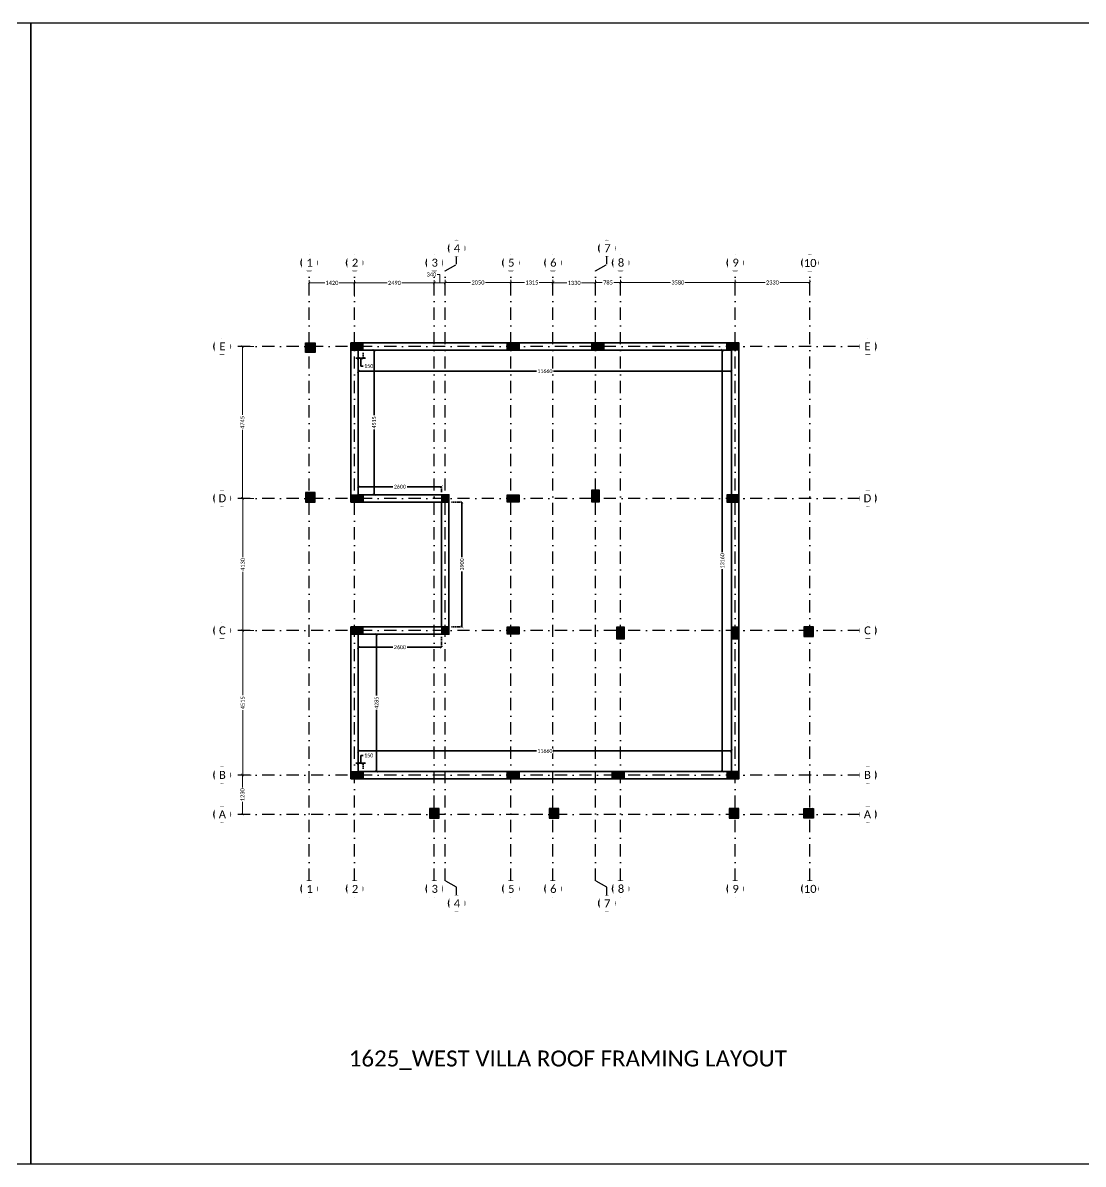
# Model space of a CAD drawing. Header units: millimetres. Extents: x -10000 to 124200, y -12045 to 23620.
# Drawn here: x 56849 to 89976, y -12045 to 23620 of the extents above; entities that cross this region are included whole.
import ezdxf

# ---------------------------------------------------------------- set-up
doc = ezdxf.new("R2010")
doc.units = ezdxf.units.MM
doc.header["$LTSCALE"] = 150
doc.linetypes.add('3BHK-W(SB)$0$HIDDEN', pattern=[0.375, 0.25, -0.125])
doc.linetypes.add('DASHDOTX2', pattern=[50.8, 25.4, -12.7, 0, -12.7])
for name, color, linetype in [('ad-Column', 3, 'Continuous'), ('ad-Column Hatch', 125, 'Continuous'), ('ad-Grid', 8, 'DASHDOTX2'), ('ad-RCC', 3, 'Continuous'), ('ad-RCC Hatch', 125, 'Continuous'), ('ad-Text', 7, 'Continuous'), ('ad-Text main', 7, 'Continuous')]:
    doc.layers.add(name, color=color, linetype=linetype)
doc.layers.add('ad-Dimension', color=5, linetype='Continuous', lineweight=0, true_color=0x0000ff)
doc.layers.add('ad-Framing', color=30, linetype='Continuous', lineweight=35, true_color=0xff7f00)
doc.styles.add('ROMANS-TITLE', font='arial.ttf', dxfattribs={"width": 0.8})
doc.styles.get("Standard").update_dxf_attribs({"font": 'calibril.ttf'})
doc.dimstyles.new('A-75-DIM-INT (Framing)', dxfattribs={"dimscale": 100, "dimtxt": 1.5, "dimasz": 1, "dimexe": 0, "dimexo": 0, "dimgap": 0.5, "dimtad": 0, "dimdec": 0, "dimdsep": 46, "dimtxsty": 'ROMANS-TITLE', "dimblk": 'ARCHTICK', "dimcen": 0.025, "dimclrd": 5, "dimclre": 5, "dimclrt": 256, "dimazin": 2, "dimtfac": 1, "dimtdec": 0, "dimtmove": 1, "dimatfit": 0, "dimldrblk": 'ARCHTICK', "dimfxl": 1, "dimtfill": 1, "dimtolj": 1, "dimtzin": 0, "dimarcsym": 0})

# ---------------------------------------------------------------- blocks, each defined once
blk = doc.blocks.new('A$Ca5209d01')
at = {"layer": 'ad-Framing'}
for points in [[(0, 0), (12120, 0), (12120, -13620), (0, -13620), (0, -8875), (2830, -8875), (2830, -4975), (0, -4975)], [(230, -230), (11890, -230), (11890, -13390), (230, -13390), (230, -9105), (3060, -9105), (3060, -4745), (230, -4745)]]:
    blk.add_lwpolyline(points, close=True, dxfattribs=at)
blk = doc.blocks.new('_ArchTick')
at = {"color": 0, "linetype": 'ByBlock', "const_width": 0.15}
blk.add_lwpolyline([(-0.5, -0.5), (0.5, 0.5)], dxfattribs=at)
blk = doc.blocks.new('*D79')
at = {"layer": 'ad-Dimension', "lineweight": -2, "transparency": 16777216}
for p, q in [((0, -253), (-80, -253)), ((75, -253), (75, -497)), ((150, -253), (230, -253)), ((75, -497), (155, -497))]:
    blk.add_line(p, q, dxfattribs=at)
at = {"layer": 'ad-Dimension', "linetype": '3BHK-W(SB)$0$HIDDEN', "lineweight": -2, "transparency": 16777216}
for p, q in [((0, -80), (0, -253)), ((150, -80), (150, -253))]:
    blk.add_line(p, q, dxfattribs=at)
at = {"layer": 'Defpoints', "color": 0, "transparency": 16777216}
for p in [(0, 0), (150, 0)]:
    blk.add_point(p, dxfattribs=at)
at = {"layer": 'ad-Dimension', "transparency": 16777216, "insert": (326, -497), "char_height": 120, "attachment_point": 5, "bg_fill": 3, "box_fill_scale": 1.1, "bg_fill_color": 256, "bg_fill_true_color": 13158600, "bg_fill_transparency": 0}
blk.add_mtext('\\A1;150', dxfattribs=at)
at = {"layer": 'ad-Dimension', "lineweight": -2, "transparency": 16777216}
blk.add_line((150, -253), (0, -253), dxfattribs=at)
blk.add_line((150, -253), (0, -253), dxfattribs=at)
at = {"layer": 'Defpoints', "color": 0, "transparency": 16777216}
blk.add_point((0, -253), dxfattribs=at)
at = {"layer": 'ad-Dimension', "lineweight": -2, "transparency": 16777216, "xscale": 80, "yscale": 80, "zscale": 80}
blk.add_blockref('_ArchTick', (0, -253), dxfattribs=at)
at = {"layer": 'ad-Dimension', "lineweight": -2, "transparency": 16777216, "xscale": 80, "yscale": 80, "zscale": 80, "rotation": 180}
blk.add_blockref('_ArchTick', (150, -253), dxfattribs=at)
blk = doc.blocks.new('*D80')
at = {"layer": 'ad-Dimension', "lineweight": -2, "transparency": 16777216}
for p, q in [((75, -12907), (75, -12663)), ((75, -12663), (155, -12663)), ((0, -12907), (-80, -12907)), ((150, -12907), (230, -12907))]:
    blk.add_line(p, q, dxfattribs=at)
at = {"layer": 'ad-Dimension', "linetype": '3BHK-W(SB)$0$HIDDEN', "lineweight": -2, "transparency": 16777216}
for p, q in [((0, -13080), (0, -12907)), ((150, -13080), (150, -12907))]:
    blk.add_line(p, q, dxfattribs=at)
at = {"layer": 'Defpoints', "color": 0, "transparency": 16777216}
for p in [(0, -13160), (150, -13160)]:
    blk.add_point(p, dxfattribs=at)
at = {"layer": 'ad-Dimension', "transparency": 16777216, "insert": (326, -12663), "char_height": 120, "attachment_point": 5, "bg_fill": 3, "box_fill_scale": 1.1, "bg_fill_color": 256, "bg_fill_true_color": 13158600, "bg_fill_transparency": 0}
blk.add_mtext('\\A1;150', dxfattribs=at)
at = {"layer": 'ad-Dimension', "lineweight": -2, "transparency": 16777216}
blk.add_line((150, -12907), (0, -12907), dxfattribs=at)
blk.add_line((150, -12907), (0, -12907), dxfattribs=at)
at = {"layer": 'Defpoints', "color": 0, "transparency": 16777216}
blk.add_point((0, -12907), dxfattribs=at)
at = {"layer": 'ad-Dimension', "lineweight": -2, "transparency": 16777216, "xscale": 80, "yscale": 80, "zscale": 80}
blk.add_blockref('_ArchTick', (0, -12907), dxfattribs=at)
at = {"layer": 'ad-Dimension', "lineweight": -2, "transparency": 16777216, "xscale": 80, "yscale": 80, "zscale": 80, "rotation": 180}
blk.add_blockref('_ArchTick', (150, -12907), dxfattribs=at)
blk = doc.blocks.new('*D81')
at = {"layer": 'ad-Dimension', "linetype": '3BHK-W(SB)$0$HIDDEN', "lineweight": -2, "transparency": 16777216}
for p, q in [((0, -80), (0, -655)), ((11660, -80), (11660, -655))]:
    blk.add_line(p, q, dxfattribs=at)
at = {"layer": 'ad-Dimension', "lineweight": -2, "transparency": 16777216}
for p, q in [((0, -655), (5563, -655)), ((11660, -655), (6097, -655))]:
    blk.add_line(p, q, dxfattribs=at)
at = {"layer": 'Defpoints', "color": 0, "transparency": 16777216}
for p in [(0, 0), (11660, 0), (0, -655)]:
    blk.add_point(p, dxfattribs=at)
at = {"layer": 'ad-Dimension', "lineweight": -2, "transparency": 16777216, "xscale": 80, "yscale": 80, "zscale": 80, "rotation": 180}
blk.add_blockref('_ArchTick', (0, -655), dxfattribs=at)
at = {"layer": 'ad-Dimension', "lineweight": -2, "transparency": 16777216, "xscale": 80, "yscale": 80, "zscale": 80}
blk.add_blockref('_ArchTick', (11660, -655), dxfattribs=at)
at = {"layer": 'ad-Dimension', "transparency": 16777216, "insert": (5830, -655), "char_height": 120, "attachment_point": 5, "bg_fill": 3, "box_fill_scale": 1.1, "bg_fill_color": 256, "bg_fill_true_color": 13158600, "bg_fill_transparency": 0}
blk.add_mtext('\\A1;11660', dxfattribs=at)
blk = doc.blocks.new('*D82')
at = {"layer": 'ad-Dimension', "linetype": '3BHK-W(SB)$0$HIDDEN', "lineweight": -2, "transparency": 16777216}
for p, q in [((11580, 0), (11373, 0)), ((11580, -13160), (11373, -13160))]:
    blk.add_line(p, q, dxfattribs=at)
at = {"layer": 'ad-Dimension', "lineweight": -2, "transparency": 16777216}
for p, q in [((11373, 0), (11373, -6313)), ((11373, -13160), (11373, -6847))]:
    blk.add_line(p, q, dxfattribs=at)
at = {"layer": 'Defpoints', "color": 0, "transparency": 16777216}
for p in [(11660, 0), (11373, -13160), (11660, -13160)]:
    blk.add_point(p, dxfattribs=at)
at = {"layer": 'ad-Dimension', "lineweight": -2, "transparency": 16777216, "xscale": 80, "yscale": 80, "zscale": 80}
for p, rotation in [((11373, 0), 90), ((11373, -13160), 270)]:
    blk.add_blockref('_ArchTick', p, dxfattribs=dict(at, rotation=rotation))
at = {"layer": 'ad-Dimension', "transparency": 16777216, "insert": (11373, -6580), "char_height": 120, "attachment_point": 5, "rotation": 90, "bg_fill": 3, "box_fill_scale": 1.1, "bg_fill_color": 256, "bg_fill_true_color": 13158600, "bg_fill_transparency": 0}
blk.add_mtext('\\A1;13160', dxfattribs=at)
blk = doc.blocks.new('*D83')
at = {"layer": 'ad-Dimension', "linetype": '3BHK-W(SB)$0$HIDDEN', "lineweight": -2, "transparency": 16777216}
for p, q in [((0, -13080), (0, -12524)), ((11660, -13080), (11660, -12524))]:
    blk.add_line(p, q, dxfattribs=at)
at = {"layer": 'ad-Dimension', "lineweight": -2, "transparency": 16777216}
for p, q in [((0, -12524), (5563, -12524)), ((11660, -12524), (6097, -12524))]:
    blk.add_line(p, q, dxfattribs=at)
at = {"layer": 'Defpoints', "color": 0, "transparency": 16777216}
for p in [(11660, -12524), (0, -13160), (11660, -13160)]:
    blk.add_point(p, dxfattribs=at)
at = {"layer": 'ad-Dimension', "lineweight": -2, "transparency": 16777216, "xscale": 80, "yscale": 80, "zscale": 80, "rotation": 180}
blk.add_blockref('_ArchTick', (0, -12524), dxfattribs=at)
at = {"layer": 'ad-Dimension', "lineweight": -2, "transparency": 16777216, "xscale": 80, "yscale": 80, "zscale": 80}
blk.add_blockref('_ArchTick', (11660, -12524), dxfattribs=at)
at = {"layer": 'ad-Dimension', "transparency": 16777216, "insert": (5830, -12524), "char_height": 120, "attachment_point": 5, "bg_fill": 3, "box_fill_scale": 1.1, "bg_fill_color": 256, "bg_fill_true_color": 13158600, "bg_fill_transparency": 0}
blk.add_mtext('\\A1;11660', dxfattribs=at)
blk = doc.blocks.new('*D84')
at = {"layer": 'ad-Dimension', "linetype": '3BHK-W(SB)$0$HIDDEN', "lineweight": -2, "transparency": 16777216}
for p, q in [((80, -8875), (571, -8875)), ((80, -13160), (571, -13160))]:
    blk.add_line(p, q, dxfattribs=at)
at = {"layer": 'ad-Dimension', "lineweight": -2, "transparency": 16777216}
for p, q in [((571, -8875), (571, -10795)), ((571, -13160), (571, -11240))]:
    blk.add_line(p, q, dxfattribs=at)
at = {"layer": 'Defpoints', "color": 0, "transparency": 16777216}
for p in [(0, -8875), (0, -13160), (571, -13160)]:
    blk.add_point(p, dxfattribs=at)
at = {"layer": 'ad-Dimension', "lineweight": -2, "transparency": 16777216, "xscale": 80, "yscale": 80, "zscale": 80}
for p, rotation in [((571, -8875), 90), ((571, -13160), 270)]:
    blk.add_blockref('_ArchTick', p, dxfattribs=dict(at, rotation=rotation))
at = {"layer": 'ad-Dimension', "transparency": 16777216, "insert": (571, -11018), "char_height": 120, "attachment_point": 5, "rotation": 90, "bg_fill": 3, "box_fill_scale": 1.1, "bg_fill_color": 256, "bg_fill_true_color": 13158600, "bg_fill_transparency": 0}
blk.add_mtext('\\A1;4285', dxfattribs=at)
blk = doc.blocks.new('*D85')
at = {"layer": 'ad-Dimension', "linetype": '3BHK-W(SB)$0$HIDDEN', "lineweight": -2, "transparency": 16777216}
for p, q in [((0, -8955), (0, -9282)), ((2600, -8955), (2600, -9282))]:
    blk.add_line(p, q, dxfattribs=at)
at = {"layer": 'ad-Dimension', "lineweight": -2, "transparency": 16777216}
for p, q in [((0, -9282), (1078, -9282)), ((2600, -9282), (1522, -9282))]:
    blk.add_line(p, q, dxfattribs=at)
at = {"layer": 'Defpoints', "color": 0, "transparency": 16777216}
for p in [(0, -8875), (2600, -8875), (2600, -9282)]:
    blk.add_point(p, dxfattribs=at)
at = {"layer": 'ad-Dimension', "lineweight": -2, "transparency": 16777216, "xscale": 80, "yscale": 80, "zscale": 80, "rotation": 180}
blk.add_blockref('_ArchTick', (0, -9282), dxfattribs=at)
at = {"layer": 'ad-Dimension', "lineweight": -2, "transparency": 16777216, "xscale": 80, "yscale": 80, "zscale": 80}
blk.add_blockref('_ArchTick', (2600, -9282), dxfattribs=at)
at = {"layer": 'ad-Dimension', "transparency": 16777216, "insert": (1300, -9282), "char_height": 120, "attachment_point": 5, "bg_fill": 3, "box_fill_scale": 1.1, "bg_fill_color": 256, "bg_fill_true_color": 13158600, "bg_fill_transparency": 0}
blk.add_mtext('\\A1;2600', dxfattribs=at)
blk = doc.blocks.new('*D86')
at = {"layer": 'ad-Dimension', "linetype": '3BHK-W(SB)$0$HIDDEN', "lineweight": -2, "transparency": 16777216}
for p, q in [((2910, -4745), (3239, -4745)), ((2910, -8645), (3239, -8645))]:
    blk.add_line(p, q, dxfattribs=at)
at = {"layer": 'ad-Dimension', "lineweight": -2, "transparency": 16777216}
for p, q in [((3239, -4745), (3239, -6472)), ((3239, -8645), (3239, -6918))]:
    blk.add_line(p, q, dxfattribs=at)
at = {"layer": 'Defpoints', "color": 0, "transparency": 16777216}
for p in [(2830, -4745), (3239, -4745), (2830, -8645)]:
    blk.add_point(p, dxfattribs=at)
at = {"layer": 'ad-Dimension', "lineweight": -2, "transparency": 16777216, "xscale": 80, "yscale": 80, "zscale": 80}
for p, rotation in [((3239, -4745), 90), ((3239, -8645), 270)]:
    blk.add_blockref('_ArchTick', p, dxfattribs=dict(at, rotation=rotation))
at = {"layer": 'ad-Dimension', "transparency": 16777216, "insert": (3239, -6695), "char_height": 120, "attachment_point": 5, "rotation": 90, "bg_fill": 3, "box_fill_scale": 1.1, "bg_fill_color": 256, "bg_fill_true_color": 13158600, "bg_fill_transparency": 0}
blk.add_mtext('\\A1;3900', dxfattribs=at)
blk = doc.blocks.new('*D87')
at = {"layer": 'ad-Dimension', "linetype": '3BHK-W(SB)$0$HIDDEN', "lineweight": -2, "transparency": 16777216}
for p, q in [((0, -4435), (0, -4265)), ((2600, -4435), (2600, -4265))]:
    blk.add_line(p, q, dxfattribs=at)
at = {"layer": 'ad-Dimension', "lineweight": -2, "transparency": 16777216}
for p, q in [((0, -4265), (1078, -4265)), ((2600, -4265), (1522, -4265))]:
    blk.add_line(p, q, dxfattribs=at)
at = {"layer": 'Defpoints', "color": 0, "transparency": 16777216}
for p in [(2600, -4265), (0, -4515), (2600, -4515)]:
    blk.add_point(p, dxfattribs=at)
at = {"layer": 'ad-Dimension', "lineweight": -2, "transparency": 16777216, "xscale": 80, "yscale": 80, "zscale": 80, "rotation": 180}
blk.add_blockref('_ArchTick', (0, -4265), dxfattribs=at)
at = {"layer": 'ad-Dimension', "lineweight": -2, "transparency": 16777216, "xscale": 80, "yscale": 80, "zscale": 80}
blk.add_blockref('_ArchTick', (2600, -4265), dxfattribs=at)
at = {"layer": 'ad-Dimension', "transparency": 16777216, "insert": (1300, -4265), "char_height": 120, "attachment_point": 5, "bg_fill": 3, "box_fill_scale": 1.1, "bg_fill_color": 256, "bg_fill_true_color": 13158600, "bg_fill_transparency": 0}
blk.add_mtext('\\A1;2600', dxfattribs=at)
blk = doc.blocks.new('*D88')
at = {"layer": 'ad-Dimension', "linetype": '3BHK-W(SB)$0$HIDDEN', "lineweight": -2, "transparency": 16777216}
for p, q in [((80, 0), (493, 0)), ((80, -4515), (493, -4515))]:
    blk.add_line(p, q, dxfattribs=at)
at = {"layer": 'ad-Dimension', "lineweight": -2, "transparency": 16777216}
for p, q in [((493, 0), (493, -2035)), ((493, -4515), (493, -2480))]:
    blk.add_line(p, q, dxfattribs=at)
at = {"layer": 'Defpoints', "color": 0, "transparency": 16777216}
for p in [(0, 0), (493, 0), (0, -4515)]:
    blk.add_point(p, dxfattribs=at)
at = {"layer": 'ad-Dimension', "lineweight": -2, "transparency": 16777216, "xscale": 80, "yscale": 80, "zscale": 80}
for p, rotation in [((493, 0), 90), ((493, -4515), 270)]:
    blk.add_blockref('_ArchTick', p, dxfattribs=dict(at, rotation=rotation))
at = {"layer": 'ad-Dimension', "transparency": 16777216, "insert": (493, -2257), "char_height": 120, "attachment_point": 5, "rotation": 90, "bg_fill": 3, "box_fill_scale": 1.1, "bg_fill_color": 256, "bg_fill_true_color": 13158600, "bg_fill_transparency": 0}
blk.add_mtext('\\A1;4515', dxfattribs=at)
blk = doc.blocks.new('zw$6AA0')
at = {"layer": 'ad-Column Hatch', "transparency": 33554687}
h = blk.add_hatch(color=256, dxfattribs=at)
h.dxf.hatch_style = 1
h.paths.add_polyline_path([(0, -230), (380, -230), (380, 0), (0, 0)])
at = {"layer": 'ad-Column'}
blk.add_lwpolyline([(0, -230), (380, -230), (380, 0), (0, 0)], close=True, dxfattribs=at)
blk = doc.blocks.new('zw$C199')
at = {"layer": 'ad-Column Hatch', "transparency": 33554687}
h = blk.add_hatch(color=256, dxfattribs=at)
h.dxf.hatch_style = 1
h.paths.add_polyline_path([(0, 0), (230, 0), (230, 230), (0, 230)])
at = {"layer": 'ad-Column'}
blk.add_lwpolyline([(0, 0), (230, 0), (230, 230), (0, 230)], close=True, dxfattribs=at)
blk = doc.blocks.new('A$C42b14ea2')
at = {"layer": 'ad-RCC Hatch', "transparency": 33554687}
h = blk.add_hatch(dxfattribs=at)
h.set_pattern_fill('ANSI31', color=256, scale=10)
h.set_pattern_definition([(45, (13250, 8645), (-22.45064, 22.45064), [])])
h.paths.add_polyline_path([(0, 0), (300, 0), (300, 300), (0, 300)])
at = {"layer": 'ad-RCC'}
blk.add_lwpolyline([(0, 0), (300, 0), (300, 300), (0, 300)], close=True, dxfattribs=at)
blk = doc.blocks.new('1625W_Columns')
at = {"layer": 'ad-Column'}
for name, p, rotation in [('zw$6AA0', (0, 13620), 359.9999999999993), ('zw$C199', (2830, 8645), 359.9999999999999), ('zw$6AA0', (12120, 8645), 179.9999999999998), ('zw$6AA0', (0, 4745), 359.9999999999993), ('zw$C199', (2830, 4515), 359.9999999999999), ('zw$6AA0', (12120, 0), 179.9999999999998)]:
    blk.add_blockref(name, p, dxfattribs=dict(at, rotation=rotation))
at = {"layer": 'ad-Column', "xscale": -1}
for p, rotation in [((5260, 13620), 359.9999999999999), ((7905, 13620), 359.9999999999999), ((12120, 13620), 359.9999999999999), ((7755, 8645), 270), ((0, 8645), 179.9999999999999), ((5260, 8875), 359.9999999999999), ((4880, 4515), 180), ((8540, 4365), 270), ((12120, 4365), 270), ((0, 0), 179.9999999999999), ((4880, 0), 180), ((8160, 0), 180)]:
    blk.add_blockref('zw$6AA0', p, dxfattribs=dict(at, rotation=rotation))
at = {"layer": 'ad-RCC', "xscale": -1, "rotation": 180}
blk.add_blockref('A$C42b14ea2', (-1420, 13620), dxfattribs=at)
at = {"layer": 'ad-RCC'}
for p in [(-1420, 8645), (2455, -1230), (6195, -1230), (11820, -1230)]:
    blk.add_blockref('A$C42b14ea2', p, dxfattribs=at)
at = {"layer": 'ad-RCC', "rotation": 180}
blk.add_blockref('A$C42b14ea2', (14450, 4745), dxfattribs=at)
at = {"layer": 'ad-RCC', "xscale": -1}
blk.add_blockref('A$C42b14ea2', (14450, -1230), dxfattribs=at)
blk = doc.blocks.new('*D233')
at = {"layer": 'ad-Dimension', "lineweight": -2}
for p, q in [((115, 15070), (115, 15574)), ((115, 15494), (1128, 15494)), ((2605, 15494), (1592, 15494)), ((2605, 15194), (2605, 15574))]:
    blk.add_line(p, q, dxfattribs=at)
at = {"layer": 'Defpoints', "color": 0}
for p in [(2605, 15494), (115, 14990), (2605, 15114)]:
    blk.add_point(p, dxfattribs=at)
at = {"layer": 'ad-Dimension', "lineweight": -2, "xscale": 80, "yscale": 80, "zscale": 80, "rotation": 180}
blk.add_blockref('_ArchTick', (115, 15494), dxfattribs=at)
at = {"layer": 'ad-Dimension', "lineweight": -2, "xscale": 80, "yscale": 80, "zscale": 80}
blk.add_blockref('_ArchTick', (2605, 15494), dxfattribs=at)
at = {"layer": 'ad-Dimension', "insert": (1360, 15494), "char_height": 128, "attachment_point": 5, "bg_fill": 3, "box_fill_scale": 1.1, "bg_fill_color": 257, "bg_fill_transparency": 0}
blk.add_mtext('\\A1;2490', dxfattribs=at)
blk = doc.blocks.new('*D234')
at = {"layer": 'ad-Dimension', "lineweight": -2}
for p, q in [((2695, 15755), (2775, 15755)), ((2775, 15755), (2775, 15494)), ((2605, 15171), (2605, 15574)), ((2605, 15494), (2945, 15494)), ((2945, 15194), (2945, 15574))]:
    blk.add_line(p, q, dxfattribs=at)
at = {"layer": 'Defpoints', "color": 0}
for p in [(2945, 15494), (2605, 15091), (2945, 15114)]:
    blk.add_point(p, dxfattribs=at)
at = {"layer": 'ad-Dimension', "lineweight": -2, "xscale": 80, "yscale": 80, "zscale": 80, "rotation": 180}
blk.add_blockref('_ArchTick', (2605, 15494), dxfattribs=at)
at = {"layer": 'ad-Dimension', "lineweight": -2, "xscale": 80, "yscale": 80, "zscale": 80}
blk.add_blockref('_ArchTick', (2945, 15494), dxfattribs=at)
at = {"layer": 'ad-Dimension', "insert": (2514, 15755), "char_height": 128, "attachment_point": 5, "bg_fill": 3, "box_fill_scale": 1.1, "bg_fill_color": 257, "bg_fill_transparency": 0}
blk.add_mtext('\\A1;340', dxfattribs=at)
blk = doc.blocks.new('*D235')
at = {"layer": 'ad-Dimension', "lineweight": -2}
for p, q in [((2945, 15206), (2945, 15586)), ((2945, 15506), (3738, 15506)), ((4995, 15506), (4202, 15506)), ((4995, 15206), (4995, 15586))]:
    blk.add_line(p, q, dxfattribs=at)
at = {"layer": 'Defpoints', "color": 0}
for p in [(4995, 15506), (2945, 15126), (4995, 15126)]:
    blk.add_point(p, dxfattribs=at)
at = {"layer": 'ad-Dimension', "lineweight": -2, "xscale": 80, "yscale": 80, "zscale": 80, "rotation": 180}
blk.add_blockref('_ArchTick', (2945, 15506), dxfattribs=at)
at = {"layer": 'ad-Dimension', "lineweight": -2, "xscale": 80, "yscale": 80, "zscale": 80}
blk.add_blockref('_ArchTick', (4995, 15506), dxfattribs=at)
at = {"layer": 'ad-Dimension', "insert": (3970, 15506), "char_height": 128, "attachment_point": 5, "bg_fill": 3, "box_fill_scale": 1.1, "bg_fill_color": 257, "bg_fill_transparency": 0}
blk.add_mtext('\\A1;2050', dxfattribs=at)
blk = doc.blocks.new('*D236')
at = {"layer": 'ad-Dimension', "lineweight": -2}
for p, q in [((4995, 15105), (4995, 15586)), ((4995, 15506), (5427, 15506)), ((6310, 15506), (5878, 15506)), ((6310, 15206), (6310, 15586))]:
    blk.add_line(p, q, dxfattribs=at)
at = {"layer": 'Defpoints', "color": 0}
for p in [(6310, 15506), (4995, 15025), (6310, 15126)]:
    blk.add_point(p, dxfattribs=at)
at = {"layer": 'ad-Dimension', "lineweight": -2, "xscale": 80, "yscale": 80, "zscale": 80, "rotation": 180}
blk.add_blockref('_ArchTick', (4995, 15506), dxfattribs=at)
at = {"layer": 'ad-Dimension', "lineweight": -2, "xscale": 80, "yscale": 80, "zscale": 80}
blk.add_blockref('_ArchTick', (6310, 15506), dxfattribs=at)
at = {"layer": 'ad-Dimension', "insert": (5653, 15506), "char_height": 128, "attachment_point": 5, "bg_fill": 3, "box_fill_scale": 1.1, "bg_fill_color": 257, "bg_fill_transparency": 0}
blk.add_mtext('\\A1;1315', dxfattribs=at)
blk = doc.blocks.new('*D237')
at = {"layer": 'ad-Dimension', "lineweight": -2}
for p, q in [((7640, 15206), (7640, 15586)), ((7640, 15506), (7851, 15506)), ((8425, 15506), (8214, 15506)), ((8425, 15206), (8425, 15586))]:
    blk.add_line(p, q, dxfattribs=at)
at = {"layer": 'Defpoints', "color": 0}
for p in [(8425, 15506), (7640, 15126), (8425, 15126)]:
    blk.add_point(p, dxfattribs=at)
at = {"layer": 'ad-Dimension', "lineweight": -2, "xscale": 80, "yscale": 80, "zscale": 80, "rotation": 180}
blk.add_blockref('_ArchTick', (7640, 15506), dxfattribs=at)
at = {"layer": 'ad-Dimension', "lineweight": -2, "xscale": 80, "yscale": 80, "zscale": 80}
blk.add_blockref('_ArchTick', (8425, 15506), dxfattribs=at)
at = {"layer": 'ad-Dimension', "insert": (8032, 15506), "char_height": 128, "attachment_point": 5, "bg_fill": 3, "box_fill_scale": 1.1, "bg_fill_color": 257, "bg_fill_transparency": 0}
blk.add_mtext('\\A1;785', dxfattribs=at)
blk = doc.blocks.new('*D238')
at = {"layer": 'ad-Dimension', "lineweight": -2}
for p, q in [((8425, 15206), (8425, 15586)), ((8425, 15506), (9984, 15506)), ((12005, 15506), (10446, 15506)), ((12005, 15206), (12005, 15586))]:
    blk.add_line(p, q, dxfattribs=at)
at = {"layer": 'Defpoints', "color": 0}
for p in [(12005, 15506), (8425, 15126), (12005, 15126)]:
    blk.add_point(p, dxfattribs=at)
at = {"layer": 'ad-Dimension', "lineweight": -2, "xscale": 80, "yscale": 80, "zscale": 80, "rotation": 180}
blk.add_blockref('_ArchTick', (8425, 15506), dxfattribs=at)
at = {"layer": 'ad-Dimension', "lineweight": -2, "xscale": 80, "yscale": 80, "zscale": 80}
blk.add_blockref('_ArchTick', (12005, 15506), dxfattribs=at)
at = {"layer": 'ad-Dimension', "insert": (10215, 15506), "char_height": 128, "attachment_point": 5, "bg_fill": 3, "box_fill_scale": 1.1, "bg_fill_color": 257, "bg_fill_transparency": 0}
blk.add_mtext('\\A1;3580', dxfattribs=at)
blk = doc.blocks.new('*D226')
at = {"layer": 'ad-Dimension', "lineweight": -2}
for p, q in [((12005, 15206), (12005, 15586)), ((12005, 15506), (12938, 15506)), ((14335, 15506), (13402, 15506)), ((14335, 15206), (14335, 15586))]:
    blk.add_line(p, q, dxfattribs=at)
at = {"layer": 'Defpoints', "color": 0}
for p in [(14335, 15506), (12005, 15126), (14335, 15126)]:
    blk.add_point(p, dxfattribs=at)
at = {"layer": 'ad-Dimension', "lineweight": -2, "xscale": 80, "yscale": 80, "zscale": 80, "rotation": 180}
blk.add_blockref('_ArchTick', (12005, 15506), dxfattribs=at)
at = {"layer": 'ad-Dimension', "lineweight": -2, "xscale": 80, "yscale": 80, "zscale": 80}
blk.add_blockref('_ArchTick', (14335, 15506), dxfattribs=at)
at = {"layer": 'ad-Dimension', "insert": (13170, 15506), "char_height": 128, "attachment_point": 5, "bg_fill": 3, "box_fill_scale": 1.1, "bg_fill_color": 257, "bg_fill_transparency": 0}
blk.add_mtext('\\A1;2330', dxfattribs=at)
blk = doc.blocks.new('*D227')
at = {"layer": 'ad-Dimension', "lineweight": -2}
for p, q in [((-3032, 13505), (-3471, 13505)), ((-3391, 13505), (-3391, 11367)), ((-3391, 8760), (-3391, 10898)), ((-3032, 8760), (-3471, 8760))]:
    blk.add_line(p, q, dxfattribs=at)
at = {"layer": 'Defpoints', "color": 0}
for p in [(-2952, 13505), (-3391, 8760), (-2952, 8760)]:
    blk.add_point(p, dxfattribs=at)
at = {"layer": 'ad-Dimension', "lineweight": -2, "xscale": 80, "yscale": 80, "zscale": 80}
for p, rotation in [((-3391, 13505), 90), ((-3391, 8760), 270)]:
    blk.add_blockref('_ArchTick', p, dxfattribs=dict(at, rotation=rotation))
at = {"layer": 'ad-Dimension', "insert": (-3391, 11132), "char_height": 128, "attachment_point": 5, "rotation": 90, "bg_fill": 3, "box_fill_scale": 1.1, "bg_fill_color": 257, "bg_fill_transparency": 0}
blk.add_mtext('\\A1;4745', dxfattribs=at)
blk = doc.blocks.new('*D228')
at = {"layer": 'ad-Dimension', "lineweight": -2}
for p, q in [((-3032, 8760), (-3460, 8760)), ((-3380, 8760), (-3380, 6928)), ((-3380, 4630), (-3380, 6462)), ((-3132, 4630), (-3460, 4630))]:
    blk.add_line(p, q, dxfattribs=at)
at = {"layer": 'Defpoints', "color": 0}
for p in [(-2952, 8760), (-3380, 4630), (-3052, 4630)]:
    blk.add_point(p, dxfattribs=at)
at = {"layer": 'ad-Dimension', "lineweight": -2, "xscale": 80, "yscale": 80, "zscale": 80}
for p, rotation in [((-3380, 8760), 90), ((-3380, 4630), 270)]:
    blk.add_blockref('_ArchTick', p, dxfattribs=dict(at, rotation=rotation))
at = {"layer": 'ad-Dimension', "insert": (-3380, 6695), "char_height": 128, "attachment_point": 5, "rotation": 90, "bg_fill": 3, "box_fill_scale": 1.1, "bg_fill_color": 257, "bg_fill_transparency": 0}
blk.add_mtext('\\A1;4130', dxfattribs=at)
blk = doc.blocks.new('*D229')
at = {"layer": 'ad-Dimension', "lineweight": -2}
for p, q in [((-3032, 4630), (-3460, 4630)), ((-3380, 4630), (-3380, 2607)), ((-3380, 115), (-3380, 2138)), ((-3132, 115), (-3460, 115))]:
    blk.add_line(p, q, dxfattribs=at)
at = {"layer": 'Defpoints', "color": 0}
for p in [(-2952, 4630), (-3380, 115), (-3052, 115)]:
    blk.add_point(p, dxfattribs=at)
at = {"layer": 'ad-Dimension', "lineweight": -2, "xscale": 80, "yscale": 80, "zscale": 80}
for p, rotation in [((-3380, 4630), 90), ((-3380, 115), 270)]:
    blk.add_blockref('_ArchTick', p, dxfattribs=dict(at, rotation=rotation))
at = {"layer": 'ad-Dimension', "insert": (-3380, 2372), "char_height": 128, "attachment_point": 5, "rotation": 90, "bg_fill": 3, "box_fill_scale": 1.1, "bg_fill_color": 257, "bg_fill_transparency": 0}
blk.add_mtext('\\A1;4515', dxfattribs=at)
blk = doc.blocks.new('*D230')
at = {"layer": 'ad-Dimension', "lineweight": -2}
for p, q in [((-3121, 115), (-3471, 115)), ((-3391, 115), (-3391, -275)), ((-3391, -1115), (-3391, -725)), ((-3210, -1115), (-3471, -1115))]:
    blk.add_line(p, q, dxfattribs=at)
at = {"layer": 'Defpoints', "color": 0}
for p in [(-3041, 115), (-3391, -1115), (-3130, -1115)]:
    blk.add_point(p, dxfattribs=at)
at = {"layer": 'ad-Dimension', "lineweight": -2, "xscale": 80, "yscale": 80, "zscale": 80}
for p, rotation in [((-3391, 115), 90), ((-3391, -1115), 270)]:
    blk.add_blockref('_ArchTick', p, dxfattribs=dict(at, rotation=rotation))
at = {"layer": 'ad-Dimension', "insert": (-3391, -500), "char_height": 128, "attachment_point": 5, "rotation": 90, "bg_fill": 3, "box_fill_scale": 1.1, "bg_fill_color": 257, "bg_fill_transparency": 0}
blk.add_mtext('\\A1;1230', dxfattribs=at)
blk = doc.blocks.new('*D231')
at = {"layer": 'ad-Dimension', "lineweight": -2}
for p, q in [((-1305, 15096), (-1305, 15574)), ((-1305, 15494), (-820, 15494)), ((115, 15494), (-370, 15494)), ((115, 15070), (115, 15574))]:
    blk.add_line(p, q, dxfattribs=at)
at = {"layer": 'Defpoints', "color": 0}
for p in [(-1305, 15494), (-1305, 15016), (115, 14990)]:
    blk.add_point(p, dxfattribs=at)
at = {"layer": 'ad-Dimension', "lineweight": -2, "xscale": 80, "yscale": 80, "zscale": 80, "rotation": 180}
blk.add_blockref('_ArchTick', (-1305, 15494), dxfattribs=at)
at = {"layer": 'ad-Dimension', "lineweight": -2, "xscale": 80, "yscale": 80, "zscale": 80}
blk.add_blockref('_ArchTick', (115, 15494), dxfattribs=at)
at = {"layer": 'ad-Dimension', "insert": (-595, 15494), "char_height": 128, "attachment_point": 5, "bg_fill": 3, "box_fill_scale": 1.1, "bg_fill_color": 257, "bg_fill_transparency": 0}
blk.add_mtext('\\A1;1420', dxfattribs=at)
blk = doc.blocks.new('*D232')
at = {"layer": 'ad-Dimension', "lineweight": -2}
for p, q in [((6310, 15194), (6310, 15574)), ((6310, 15494), (6750, 15494)), ((7640, 15494), (7200, 15494)), ((7640, 15171), (7640, 15574))]:
    blk.add_line(p, q, dxfattribs=at)
at = {"layer": 'Defpoints', "color": 0}
for p in [(7640, 15494), (6310, 15114), (7640, 15091)]:
    blk.add_point(p, dxfattribs=at)
at = {"layer": 'ad-Dimension', "lineweight": -2, "xscale": 80, "yscale": 80, "zscale": 80, "rotation": 180}
blk.add_blockref('_ArchTick', (6310, 15494), dxfattribs=at)
at = {"layer": 'ad-Dimension', "lineweight": -2, "xscale": 80, "yscale": 80, "zscale": 80}
blk.add_blockref('_ArchTick', (7640, 15494), dxfattribs=at)
at = {"layer": 'ad-Dimension', "insert": (6975, 15494), "char_height": 128, "attachment_point": 5, "bg_fill": 3, "box_fill_scale": 1.1, "bg_fill_color": 257, "bg_fill_transparency": 0}
blk.add_mtext('\\A1;1330', dxfattribs=at)
blk = doc.blocks.new('A$C6fc84288')
at = {"layer": 'ad-Dimension'}
for base, p1, p2, picture, middle in [((0, -252.8), (150, 0), (0, 0), '*D79', (195, -496.6)), ((0, -12907.2), (150, -13160), (0, -13160), '*D80', (195, -12663.4))]:
    dim = blk.add_linear_dim(base=base, p1=p1, p2=p2, angle=180, dimstyle='A-75-DIM-INT (Framing)', override={"dimscale": 80, "dimexo": 1, "dimtxsty": 'Standard', "dimblk": 'ArchTick', "dimclrd": 256, "dimclre": 256, "dimfxl": 10, "dimtfill": 1, "dimtfillclr": 0}, dxfattribs=at)
    dim.commit()
    dim.dimension.update_dxf_attribs({"geometry": picture, "text_midpoint": middle, "dimtype": 128})
dim = blk.add_linear_dim(base=(2600, -4265.5), p1=(0, -4515), p2=(2600, -4515), dimstyle='A-75-DIM-INT (Framing)', override={"dimscale": 80, "dimexo": 1, "dimtxsty": 'Standard', "dimblk": 'ArchTick', "dimclrd": 256, "dimclre": 256, "dimfxl": 10, "dimtfill": 1, "dimtfillclr": 0}, dxfattribs=at)
dim.commit()
dim.dimension.update_dxf_attribs({"geometry": '*D87', "text_midpoint": (1300, -4265.5)})
dim = blk.add_linear_dim(base=(3239.1, -4745), p1=(2830, -8645), p2=(2830, -4745), angle=90, dimstyle='A-75-DIM-INT (Framing)', override={"dimscale": 80, "dimexo": 1, "dimtxsty": 'Standard', "dimblk": 'ArchTick', "dimclrd": 256, "dimclre": 256, "dimfxl": 10, "dimtfill": 1, "dimtfillclr": 0}, dxfattribs=at)
dim.commit()
dim.dimension.update_dxf_attribs({"geometry": '*D86', "text_midpoint": (3239.1, -6695)})
dim = blk.add_linear_dim(base=(0, -655.4), p1=(11660, 0), p2=(0, 0), dimstyle='A-75-DIM-INT (Framing)', override={"dimscale": 80, "dimexo": 1, "dimtxsty": 'Standard', "dimblk": 'ArchTick', "dimclrd": 256, "dimclre": 256, "dimfxl": 10, "dimtfill": 1, "dimtfillclr": 0}, dxfattribs=at)
dim.commit()
dim.dimension.update_dxf_attribs({"geometry": '*D81', "text_midpoint": (5830, -655.4)})
for base, p1, p2, picture, middle in [((493.4, 0), (0, -4515), (0, 0), '*D88', (493.4, -2257.5)), ((11372.8, -13160), (11660, 0), (11660, -13160), '*D82', (11372.8, -6580))]:
    dim = blk.add_linear_dim(base=base, p1=p1, p2=p2, angle=90, dimstyle='A-75-DIM-INT (Framing)', override={"dimscale": 80, "dimexo": 1, "dimtxsty": 'Standard', "dimblk": 'ArchTick', "dimclrd": 256, "dimclre": 256, "dimfxl": 10, "dimtfill": 1, "dimtfillclr": 0}, dxfattribs=at)
    dim.commit()
    dim.dimension.update_dxf_attribs({"geometry": picture, "text_midpoint": middle})
dim = blk.add_linear_dim(base=(11660, -12523.7), p1=(0, -13160), p2=(11660, -13160), dimstyle='A-75-DIM-INT (Framing)', override={"dimscale": 80, "dimexo": 1, "dimtxsty": 'Standard', "dimblk": 'ArchTick', "dimclrd": 256, "dimclre": 256, "dimfxl": 10, "dimtfill": 1, "dimtfillclr": 0}, dxfattribs=at)
dim.commit()
dim.dimension.update_dxf_attribs({"geometry": '*D83', "text_midpoint": (5830, -12523.7)})
dim = blk.add_linear_dim(base=(571.1, -13160), p1=(0, -8875), p2=(0, -13160), angle=90, dimstyle='A-75-DIM-INT (Framing)', override={"dimscale": 80, "dimexo": 1, "dimtxsty": 'Standard', "dimblk": 'ArchTick', "dimclrd": 256, "dimclre": 256, "dimfxl": 10, "dimtfill": 1, "dimtfillclr": 0}, dxfattribs=at)
dim.commit()
dim.dimension.update_dxf_attribs({"geometry": '*D84', "text_midpoint": (571.1, -11017.5)})
dim = blk.add_linear_dim(base=(2600, -9282.2), p1=(0, -8875), p2=(2600, -8875), dimstyle='A-75-DIM-INT (Framing)', override={"dimscale": 80, "dimexo": 1, "dimtxsty": 'Standard', "dimblk": 'ArchTick', "dimclrd": 256, "dimclre": 256, "dimfxl": 10, "dimtfill": 1, "dimtfillclr": 0}, dxfattribs=at)
dim.commit()
dim.dimension.update_dxf_attribs({"geometry": '*D85', "text_midpoint": (1300, -9282.2)})
blk = doc.blocks.new('1625W_Grid')
at = {"layer": 'ad-Grid', "ltscale": 0.1}
for points in [[(3298.6, -3643.6), (3298.6, -3393.6), (2945, -3190), (2945, 15870), (3298.6, 16073.6), (3298.6, 16323.6)], [(-1305, -3190), (-1305, 15870)], [(115, -3190), (115, 15870)], [(2605, -3190), (2605, 15870)], [(8425, -3190), (8425, 15870)], [(12005, -3190), (12005, 15870)], [(14335, -3190), (14335, 15870)]]:
    blk.add_lwpolyline(points, dxfattribs=at)
at = {"layer": 'ad-Grid', "color": 7, "linetype": 'ByBlock'}
for centre in [(3298.6, 16573.6), (7993.6, 16573.6), (-1305, 16120), (115, 16120), (2605, 16120), (4995, 16120), (6310, 16120), (8425, 16120), (12005, 16120), (14335, 16120), (-4030, 13505), (16150, 13505), (-4030, 8760), (16150, 8760), (-4030, 4630), (16150, 4630), (-4030, 115), (16150, 115), (-4030, -1115), (16150, -1115), (-1305, -3440), (115, -3440), (2605, -3440), (4995, -3440), (6310, -3440), (8425, -3440), (12005, -3440), (14335, -3440), (3298.6, -3893.6), (7993.6, -3893.6)]:
    blk.add_circle(centre, 250, dxfattribs=at)
at = {"layer": 'ad-Text main', "char_height": 250, "width": 227.385, "attachment_point": 5, "bg_fill": 2}
for s, insert in [('{\\fCalibri|b0|i0|c0|p34;4}', (3312, 16577.6)), ('{\\fCalibri|b0|i0|c0|p34;7}', (8013.8, 16577.5)), ('{\\fCalibri|b0|i0|c0|p34;1}', (-1291.5, 16124)), ('{\\fCalibri|b0|i0|c0|p34;2}', (128.5, 16124)), ('{\\fCalibri|b0|i0|c0|p34;3}', (2618.5, 16124)), ('{\\fCalibri|b0|i0|c0|p34;9}', (12018.5, 16124)), ('{\\fCalibri|b0|i0|c0|p34;10}', (14348.5, 16116)), ('{\\fCalibri|b0|i0|c0|p34;E}', (-4016.5, 13509)), ('{\\fCalibri|b0|i0|c0|p34;D}', (-4016.5, 8764)), ('{\\fCalibri|b0|i0|c0|p34;C}', (-4016.5, 4634)), ('{\\fCalibri|b0|i0|c0|p34;B}', (-4016.5, 119)), ('{\\fCalibri|b0|i0|c0|p34;A}', (-4016.5, -1111)), ('{\\fCalibri|b0|i0|c0|p34;1}', (-1291.5, -3444)), ('{\\fCalibri|b0|i0|c0|p34;2}', (128.5, -3444)), ('{\\fCalibri|b0|i0|c0|p34;3}', (2618.5, -3444)), ('{\\fCalibri|b0|i0|c0|p34;9}', (12018.5, -3444)), ('{\\fCalibri|b0|i0|c0|p34;10}', (14348.5, -3444)), ('{\\fCalibri|b0|i0|c0|p34;4}', (3312, -3897.6)), ('{\\fCalibri|b0|i0|c0|p34;7}', (8007, -3897.6))]:
    blk.add_mtext(s, dxfattribs=dict(at, insert=insert))
at = {"layer": 'ad-Dimension'}
for base, p1, p2, picture, middle in [((2605, 15494.3), (115, 14989.9), (2605, 15114.2), '*D233', (1360, 15494.3)), ((8425, 15506.2), (7640, 15126.1), (8425, 15126.1), '*D237', (8032.5, 15506.2))]:
    dim = blk.add_linear_dim(base=base, p1=p1, p2=p2, dimstyle='A-75-DIM-INT (Framing)', override={"dimscale": 80, "dimblk": 'ArchTick', "dimclrd": 256, "dimclre": 256, "dimfxl": 10, "dimtfill": 1, "dimtfillclr": 0}, dxfattribs=at)
    dim.commit()
    dim.dimension.update_dxf_attribs({"geometry": picture, "text_midpoint": middle})
at = {"layer": 'ad-Grid', "ltscale": 0.1}
for points in [[(7993.6, -3643.6), (7993.6, -3393.6), (7640, -3190), (7640, 15870), (7993.6, 16073.6), (7993.6, 16323.6)], [(15900, 13505), (-3780, 13505)], [(15900, 8760), (-3780, 8760)], [(15900, 4630), (-3780, 4630)], [(15900, 115), (-3780, 115)], [(15900, -1115), (-3780, -1115)]]:
    blk.add_lwpolyline(points, dxfattribs=at)
at = {"layer": 'ad-Text main', "char_height": 250, "width": 227.385, "attachment_point": 5, "bg_fill": 2}
for insert in [(8438.5, 16124), (8438.5, -3444)]:
    blk.add_mtext('{\\fCalibri|b0|i0|c0|p34;8}', dxfattribs=dict(at, insert=insert))
at = {"layer": 'ad-Dimension'}
dim = blk.add_linear_dim(base=(2945, 15494.3), p1=(2605, 15091.2), p2=(2945, 15114.2), dimstyle='A-75-DIM-INT (Framing)', override={"dimscale": 80, "dimblk": 'ArchTick', "dimclrd": 256, "dimclre": 256, "dimfxl": 10, "dimtfill": 1, "dimtfillclr": 0}, dxfattribs=at)
dim.commit()
dim.dimension.update_dxf_attribs({"geometry": '*D234', "text_midpoint": (2655.2, 15754.6), "dimtype": 128})
for base, p1, p2, override, picture, middle in [((-1305, 15493.5), (115, 14989.9), (-1305, 15015.8), {"dimscale": 80, "dimclrd": 256, "dimclre": 256, "dimfxl": 10}, '*D231', (-595, 15493.5)), ((12005, 15506.2), (8425, 15126.1), (12005, 15126.1), {"dimscale": 80, "dimblk": 'ArchTick', "dimclrd": 256, "dimclre": 256, "dimfxl": 10, "dimtfill": 1, "dimtfillclr": 0}, '*D238', (10215, 15506.2))]:
    dim = blk.add_linear_dim(base=base, p1=p1, p2=p2, dimstyle='A-75-DIM-INT (Framing)', override=override, dxfattribs=at)
    dim.commit()
    dim.dimension.update_dxf_attribs({"geometry": picture, "text_midpoint": middle})
at = {"layer": 'ad-Text main', "char_height": 250, "width": 227.385, "attachment_point": 5, "bg_fill": 2}
for s, insert in [('{\\fCalibri|b0|i0|c0|p34;E}', (16136.5, 13509)), ('{\\fCalibri|b0|i0|c0|p34;D}', (16136.5, 8764)), ('{\\fCalibri|b0|i0|c0|p34;C}', (16136.5, 4634)), ('{\\fCalibri|b0|i0|c0|p34;B}', (16136.5, 119)), ('{\\fCalibri|b0|i0|c0|p34;A}', (16136.5, -1111))]:
    blk.add_mtext(s, dxfattribs=dict(at, insert=insert))
at = {"layer": 'ad-Dimension'}
for base, p1, p2, picture, middle in [((4995, 15506.2), (2945, 15126.1), (4995, 15126.1), '*D235', (3970, 15506.2)), ((14335, 15506.2), (12005, 15126.1), (14335, 15126.1), '*D226', (13170, 15506.2))]:
    dim = blk.add_linear_dim(base=base, p1=p1, p2=p2, dimstyle='A-75-DIM-INT (Framing)', override={"dimscale": 80, "dimblk": 'ArchTick', "dimclrd": 256, "dimclre": 256, "dimfxl": 10, "dimtfill": 1, "dimtfillclr": 0}, dxfattribs=at)
    dim.commit()
    dim.dimension.update_dxf_attribs({"geometry": picture, "text_midpoint": middle})
dim = blk.add_linear_dim(base=(-3391.3, 8760), p1=(-2952, 13505), p2=(-2952, 8760), angle=90, dimstyle='A-75-DIM-INT (Framing)', override={"dimscale": 80, "dimclrd": 256, "dimclre": 256, "dimfxl": 10}, dxfattribs=at)
dim.commit()
dim.dimension.update_dxf_attribs({"geometry": '*D227', "text_midpoint": (-3391.3, 11132.5)})
dim = blk.add_linear_dim(base=(6310, 15506.2), p1=(4995, 15024.8), p2=(6310, 15126.1), dimstyle='A-75-DIM-INT (Framing)', override={"dimscale": 80, "dimblk": 'ArchTick', "dimclrd": 256, "dimclre": 256, "dimfxl": 10, "dimtfill": 1, "dimtfillclr": 0}, dxfattribs=at)
dim.commit()
dim.dimension.update_dxf_attribs({"geometry": '*D236', "text_midpoint": (5652.5, 15506.2)})
dim = blk.add_linear_dim(base=(-3380.2, 4630), p1=(-2952, 8760), p2=(-3052.1, 4630), angle=90, dimstyle='A-75-DIM-INT (Framing)', override={"dimscale": 80, "dimblk": 'ArchTick', "dimclrd": 256, "dimclre": 256, "dimfxl": 10, "dimtfill": 1, "dimtfillclr": 0}, dxfattribs=at)
dim.commit()
dim.dimension.update_dxf_attribs({"geometry": '*D228', "text_midpoint": (-3380.2, 6695)})
at = {"layer": 'ad-Grid', "ltscale": 0.1}
for points in [[(4995, -3190), (4995, 15870)], [(6310, -3190), (6310, 15870)]]:
    blk.add_lwpolyline(points, dxfattribs=at)
at = {"layer": 'ad-Dimension'}
dim = blk.add_linear_dim(base=(-3380.2, 115), p1=(-2952, 4630), p2=(-3052.1, 115), angle=90, dimstyle='A-75-DIM-INT (Framing)', override={"dimscale": 80, "dimblk": 'ArchTick', "dimclrd": 256, "dimclre": 256, "dimfxl": 10, "dimtfill": 1, "dimtfillclr": 0}, dxfattribs=at)
dim.commit()
dim.dimension.update_dxf_attribs({"geometry": '*D229', "text_midpoint": (-3380.2, 2372.5)})
at = {"layer": 'ad-Text main', "char_height": 250, "width": 227.385, "attachment_point": 5, "bg_fill": 2}
for s, insert in [('{\\fCalibri|b0|i0|c0|p34;5}', (5008.5, 16124)), ('{\\fCalibri|b0|i0|c0|p34;6}', (6323.5, 16124)), ('{\\fCalibri|b0|i0|c0|p34;5}', (5008.5, -3444)), ('{\\fCalibri|b0|i0|c0|p34;6}', (6323.5, -3444))]:
    blk.add_mtext(s, dxfattribs=dict(at, insert=insert))
at = {"layer": 'ad-Dimension'}
dim = blk.add_linear_dim(base=(7640, 15494.3), p1=(6310, 15114.2), p2=(7640, 15091.2), dimstyle='A-75-DIM-INT (Framing)', override={"dimscale": 80, "dimclrd": 256, "dimclre": 256, "dimfxl": 10}, dxfattribs=at)
dim.commit()
dim.dimension.update_dxf_attribs({"geometry": '*D232', "text_midpoint": (6975, 15494.3)})
dim = blk.add_linear_dim(base=(-3391.3, -1115), p1=(-3041, 115), p2=(-3130.1, -1115), angle=90, dimstyle='A-75-DIM-INT (Framing)', override={"dimscale": 80, "dimclrd": 256, "dimclre": 256, "dimfxl": 10}, dxfattribs=at)
dim.commit()
dim.dimension.update_dxf_attribs({"geometry": '*D230', "text_midpoint": (-3391.3, -500)})

msp = doc.modelspace()

# ---------------------------------------------------------------- linework, layer by layer
msp.add_lwpolyline([(23550, 23620), (57100, 23620), (57100, -12045), (23550, -12045)], close=True)

# ---------------------------------------------------------------- block references
at = {"layer": 'ad-Dimension'}
msp.add_blockref('1625W_Grid', (67100, 0), dxfattribs=at)

# ---------------------------------------------------------------- texts
at = {"layer": 'ad-Text', "insert": (73875, -8795), "char_height": 500, "width": 15117.12, "attachment_point": 5}
msp.add_mtext('\\pxt25;1625_WEST VILLA ROOF FRAMING LAYOUT', dxfattribs=at)

# ---------------------------------------------------------------- next in the draw order: linework, layer by layer
msp.add_lwpolyline([(57100, 23620), (90650, 23620), (90650, -12045), (57100, -12045)], close=True)

# ---------------------------------------------------------------- next in the draw order: block references
at = {"layer": 'ad-Framing'}
msp.add_blockref('A$Ca5209d01', (67100, 13620), dxfattribs=at)

# ---------------------------------------------------------------- next in the draw order: block references
msp.add_blockref('A$C6fc84288', (67330, 13390), dxfattribs=at)

# ---------------------------------------------------------------- next in the draw order: block references
at = {"layer": 'ad-Dimension'}
msp.add_blockref('1625W_Columns', (67100, 0), dxfattribs=at)

doc.saveas('drawing.dxf')
